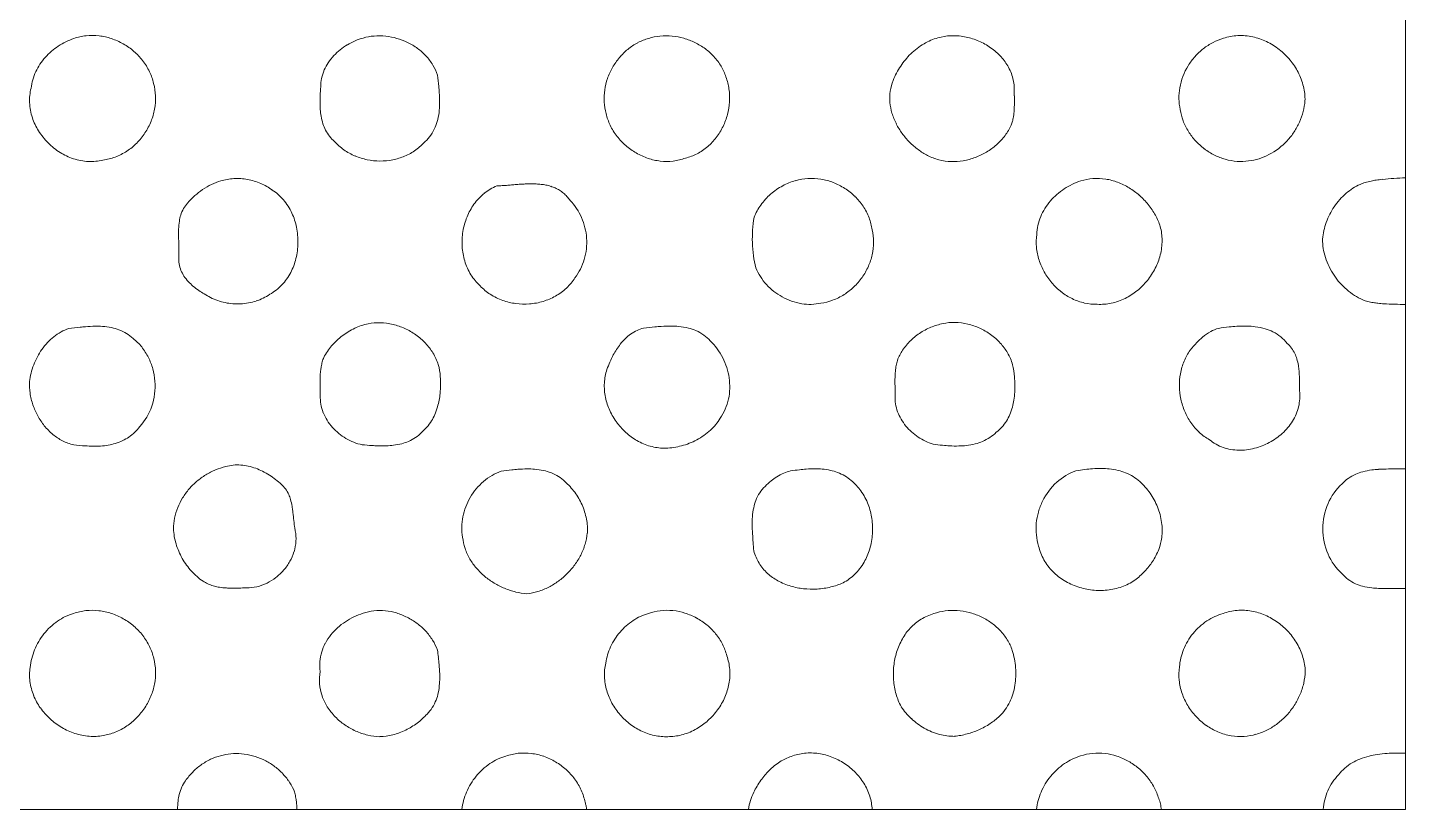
# Model space of a CAD drawing. Header units: millimetres. Extents: x 1200 to 1320, y 145 to 325.
# Drawn here: x 1260.1 to 1320, y 145 to 179 of the extents above; entities that cross this region are included whole.
import ezdxf

# ---------------------------------------------------------------- set-up
doc = ezdxf.new("R2010")
doc.units = ezdxf.units.MM
doc.layers.get('0').update_dxf_attribs({"lineweight": 0, "true_color": 0xffffff})

msp = doc.modelspace()

# ---------------------------------------------------------------- linework, layer by layer
for p, q in [((1320, 145.006), (1320, 325.006)), ((1200, 145.006), (1320, 145.006))]:
    msp.add_line(p, q)
for centre, radius, start, end in [((1262.871, 176.309), 2.341, 95.98742, 109.36505), ((1262.891, 176.112), 2.539, 83.14206, 95.98742), ((1262.873, 175.956), 2.696, 71.50605, 83.14206), ((1275.341, 176.259), 2.372, 94.65791, 106.21561), ((1275.368, 175.923), 2.709, 83.84578, 94.65791), ((1275.353, 175.783), 2.85, 73.96331, 83.84578), ((1287.816, 176.172), 2.459, 95.42499, 107.12264), ((1287.845, 175.873), 2.759, 84.38338, 95.42499), ((1287.832, 175.743), 2.89, 74.19605, 84.38338), ((1300.315, 176.4), 2.239, 92.45167, 106.71029), ((1300.334, 175.956), 2.683, 79.43216, 92.45167), ((1300.297, 175.758), 2.885, 67.91202, 79.43216), ((1312.824, 176.34), 2.304, 92.88048, 108.64363), ((1312.833, 176.169), 2.475, 77.67509, 92.88048), ((1312.786, 175.956), 2.693, 64.36027, 77.67509), ((1263.019, 175.767), 2.899, 123.50178, 138.24027), ((1263.061, 175.704), 2.974, 108.95307, 123.50178), ((1262.807, 175.76), 2.903, 60.29439, 71.50605), ((1262.796, 175.74), 2.926, 49.23353, 60.29439), ((1275.287, 176.007), 2.582, 128.70944, 136.89555), ((1275.429, 175.83), 2.81, 120.86207, 128.70944), ((1275.442, 175.809), 2.834, 113.11708, 120.86207), ((1275.37, 175.977), 2.652, 105.10952, 113.11708), ((1275.333, 175.713), 2.923, 64.2039, 73.96331), ((1275.367, 175.782), 2.846, 53.98265, 64.2039), ((1275.537, 176.017), 2.556, 43.19443, 53.98265), ((1287.931, 175.905), 2.762, 129.28713, 139.91428), ((1287.851, 176.003), 2.635, 117.78344, 129.28713), ((1287.75, 176.194), 2.42, 105.77603, 117.78344), ((1287.814, 175.678), 2.958, 64.12616, 74.19605), ((1287.844, 175.741), 2.887, 53.62372, 64.12616), ((1288.004, 175.957), 2.619, 42.59515, 53.62372), ((1300.571, 175.733), 2.968, 120.49956, 134.62142), ((1300.289, 176.212), 2.412, 104.82615, 120.49956), ((1300.273, 175.698), 2.949, 56.51883, 67.91202), ((1300.355, 175.822), 2.8, 44.07169, 56.51883), ((1312.926, 175.886), 2.778, 128.15407, 138.33313), ((1312.86, 175.97), 2.671, 117.26971, 128.15407), ((1312.761, 176.163), 2.454, 105.91282, 117.26971), ((1312.637, 175.645), 3.038, 51.82669, 64.36027), ((1312.593, 175.589), 3.11, 39.78028, 51.82669), ((1262.697, 176.011), 2.494, 146.30533, 154.7373), ((1262.89, 175.883), 2.726, 138.24027, 146.30533), ((1262.89, 175.85), 2.781, 37.88688, 49.23353), ((1263.007, 175.94), 2.633, 25.4754, 37.88688), ((1274.858, 176.329), 2.045, 146.25898, 156.402), ((1275.152, 176.133), 2.398, 136.89555, 146.25898), ((1275.673, 176.144), 2.37, 30.92427, 43.19443), ((1275.879, 176.268), 2.129, 17.97533, 30.92427), ((1288.029, 175.822), 2.89, 139.91428, 150.30294), ((1288.128, 176.072), 2.45, 30.25405, 42.59515), ((1300.826, 175.475), 3.331, 134.62142, 146.36548), ((1300.675, 176.132), 2.355, 30.49256, 44.07169), ((1312.985, 175.834), 2.856, 138.33313, 148.37145), ((1312.717, 175.693), 2.947, 27.40539, 39.78028), ((1262.599, 176.058), 2.385, 154.7373, 163.87404), ((1263.217, 176.04), 2.401, 12.4738, 25.4754), ((1274.599, 176.415), 1.77, 167.99704, 179.99589), ((1274.721, 176.389), 1.895, 156.402, 167.99704), ((1254.411, 173.88), 23.69, 6.1946, 7.38514), ((1287.857, 175.885), 2.707, 160.78571, 171.59098), ((1288.016, 175.829), 2.876, 150.30294, 160.78571), ((1288.303, 176.174), 2.247, 17.36507, 30.25405), ((1288.184, 175.972), 2.426, 8.35654, 21.08688), ((1301.046, 175.329), 3.595, 146.36548, 157.66804), ((1300.878, 176.252), 2.119, 14.45872, 30.49256), ((1301.017, 176.287), 1.976, 357.84911, 14.45872), ((1312.907, 175.882), 2.764, 148.37145, 169.77981), ((1312.899, 175.787), 2.742, 13.51131, 27.40539), ((1262.346, 175.826), 2.178, 165.87538, 182.56972), ((1262.479, 176.092), 2.261, 163.87404, 173.26003), ((1263.307, 175.92), 2.343, 2.39417, 15.82343), ((1285.031, 175.458), 12.239, 175.51179, 177.28753), ((1270.716, 175.65), 7.289, 4.04821, 6.1946), ((1272.044, 175.744), 5.958, 359.91796, 4.04821), ((1287.724, 175.904), 2.572, 171.59098, 183.36632), ((1287.916, 175.932), 2.697, 356.28386, 8.35654), ((1299.729, 175.925), 2.153, 171.91224, 185.09333), ((1299.628, 175.94), 2.052, 158.40815, 171.91224), ((1316.538, 176.23), 13.547, 180.07248, 180.8551), ((1312.51, 175.954), 2.361, 169.77981, 192.9657), ((1313.213, 175.862), 2.42, 358.71519, 13.51131), ((1262.588, 175.837), 2.421, 182.56972, 198.39875), ((1263.084, 175.911), 2.566, 349.56624, 2.39417), ((1278.501, 175.767), 5.702, 177.28753, 179.8892), ((1277.391, 175.769), 4.592, 179.8892, 184.29722), ((1274.359, 175.74), 3.643, 354.63527, 359.91796), ((1287.528, 175.893), 2.376, 183.36632, 195.61954), ((1287.781, 175.941), 2.833, 345.16371, 356.28386), ((1299.913, 175.942), 2.339, 185.09333, 196.5535), ((1298.43, 175.693), 4.565, 357.23634, 359.12859), ((1278.104, 175.657), 24.892, 0.42919, 0.8551), ((1293.334, 175.771), 9.662, 359.12859, 0.42919), ((1312.954, 176.015), 2.686, 345.45308, 355.5754), ((1262.818, 175.913), 2.663, 198.39875, 212.05622), ((1262.932, 175.939), 2.721, 337.91183, 349.56624), ((1275.792, 175.649), 2.988, 184.29722, 189.76226), ((1275.29, 175.563), 2.479, 189.76226, 197.70601), ((1275.912, 175.469), 2.063, 336.86511, 346.54486), ((1275.048, 175.676), 2.951, 346.54486, 354.63527), ((1287.581, 175.786), 2.401, 192.81954, 205.70162), ((1287.705, 175.961), 2.911, 334.19469, 345.16371), ((1300.353, 176.072), 2.797, 196.5535, 207.03043), ((1300.743, 175.48), 2.241, 345.39148, 350.37406), ((1300.418, 175.535), 2.57, 350.37406, 354.12074), ((1299.278, 175.652), 3.716, 354.12074, 357.23634), ((1312.483, 175.746), 2.297, 188.04757, 200.4547), ((1312.75, 176.068), 2.897, 335.70691, 345.45308), ((1263.072, 176.072), 2.962, 212.05622, 225.00205), ((1262.788, 175.994), 2.874, 315.20146, 326.59846), ((1262.778, 176.001), 2.887, 326.59846, 337.91183), ((1274.665, 175.363), 1.823, 197.70601, 206.97133), ((1274.513, 175.286), 1.653, 206.97133, 218.13608), ((1276.127, 175.377), 1.829, 324.72905, 336.86511), ((1287.827, 175.905), 2.675, 205.70162, 217.90379), ((1287.768, 175.931), 2.841, 322.75699, 334.19469), ((1300.567, 176.182), 3.038, 207.03043, 216.07755), ((1300.78, 176.337), 3.302, 216.07755, 224.75446), ((1300.599, 175.801), 2.493, 322.98629, 335.00381), ((1301.158, 175.372), 1.811, 339.84956, 345.39148), ((1312.75, 175.845), 2.581, 200.4547, 212.15527), ((1312.886, 175.931), 2.742, 212.15527, 222.70619), ((1312.637, 176.127), 3.025, 317.25649, 326.44983), ((1312.671, 176.104), 2.983, 326.44983, 335.70691), ((1263.072, 176.073), 2.963, 225.00205, 237.94027), ((1262.929, 175.854), 2.676, 303.38745, 315.20146), ((1274.469, 175.252), 1.597, 218.13608, 229.49352), ((1275.246, 175.687), 2.452, 222.26927, 234.93588), ((1275.586, 175.606), 2.375, 305.57593, 318.70697), ((1276.201, 175.324), 1.738, 312.276, 324.72905), ((1287.942, 175.994), 2.82, 217.90379, 229.07734), ((1288.008, 176.071), 2.921, 229.07734, 240.0546), ((1288.091, 175.642), 2.405, 297.32997, 310.7314), ((1287.983, 175.767), 2.571, 310.7314, 322.75699), ((1300.778, 176.335), 3.298, 224.75446, 233.47651), ((1300.295, 176.062), 2.895, 301.01752, 311.58335), ((1300.379, 175.967), 2.768, 311.58335, 322.98629), ((1313.005, 176.041), 2.905, 222.70619, 232.95607), ((1312.711, 176.058), 2.923, 297.61988, 317.25649), ((1262.915, 175.821), 2.666, 237.94027, 251.58291), ((1262.839, 175.592), 2.425, 251.58291, 267.39565), ((1262.827, 175.349), 2.181, 267.39565, 284.07328), ((1263.086, 175.534), 2.316, 276.73754, 290.34055), ((1263.016, 175.722), 2.517, 290.34055, 303.38745), ((1275.35, 175.833), 2.632, 234.93588, 247.1612), ((1275.395, 175.942), 2.749, 247.1612, 258.55239), ((1275.417, 176.048), 2.858, 258.55239, 269.72428), ((1275.417, 176.022), 2.832, 269.72428, 281.08205), ((1275.452, 175.843), 2.649, 281.08205, 292.82553), ((1275.503, 175.722), 2.518, 292.82553, 305.57593), ((1287.979, 176.019), 2.862, 240.0546, 251.42654), ((1287.896, 175.771), 2.601, 251.42654, 263.35922), ((1287.876, 175.603), 2.431, 263.35922, 276.68376), ((1287.896, 175.428), 2.255, 276.68376, 290.52058), ((1288.164, 175.502), 2.248, 283.46575, 297.32997), ((1300.591, 176.082), 2.984, 233.47651, 242.64691), ((1300.281, 175.461), 2.289, 242.38844, 255.5661), ((1300.325, 175.631), 2.466, 255.5661, 268.26242), ((1300.33, 175.794), 2.628, 268.26242, 279.68234), ((1300.286, 176.052), 2.891, 279.68234, 290.57011), ((1300.261, 176.118), 2.961, 290.57011, 301.01752), ((1312.996, 176.028), 2.889, 232.95607, 243.3106), ((1312.901, 175.84), 2.678, 243.3106, 254.06588), ((1312.854, 175.675), 2.506, 254.06588, 266.10896), ((1312.836, 175.408), 2.239, 266.10896, 278.85433), ((1312.895, 175.706), 2.526, 276.48064, 297.61988), ((1269.345, 169.522), 2.937, 115.35635, 124.24898), ((1269.179, 169.873), 2.548, 105.80845, 115.35635), ((1269.182, 170.06), 2.369, 93.15926, 107.11272), ((1269.194, 169.842), 2.588, 79.81144, 93.15926), ((1269.186, 169.8), 2.631, 66.80995, 79.81144), ((1269.236, 169.915), 2.505, 53.48525, 66.80995), ((1281.335, 170.067), 2.213, 112.62528, 128.91986), ((1280.382, 177.257), 5.148, 271.13312, 273.06181), ((1280.063, 183.221), 11.121, 273.06181, 274.37403), ((1279.129, 195.429), 23.365, 274.37403, 274.89908), ((1284.218, 136.055), 36.227, 94.56045, 94.89908), ((1282.56, 156.851), 15.366, 93.6191, 94.56045), ((1282.06, 164.758), 7.443, 92.26651, 93.6191), ((1282.003, 166.183), 6.017, 90.0244, 92.26651), ((1282.002, 168.17), 4.029, 87.28454, 90.0244), ((1282.032, 168.798), 3.4, 83.39585, 87.28454), ((1282.137, 169.707), 2.486, 78.84763, 83.39585), ((1282.199, 170.022), 2.164, 72.85775, 78.84763), ((1282.33, 170.447), 1.72, 66.13744, 72.85775), ((1282.385, 170.57), 1.585, 58.25589, 66.13744), ((1294.262, 169.632), 2.822, 118.40524, 131.38686), ((1294.122, 169.891), 2.528, 104.68553, 118.40524), ((1294.147, 170.139), 2.296, 93.30789, 106.86803), ((1294.162, 169.888), 2.547, 80.43762, 93.30789), ((1294.135, 169.729), 2.709, 68.80992, 80.43762), ((1294.078, 169.581), 2.867, 57.50829, 68.80992), ((1294.092, 169.604), 2.84, 46.02039, 57.50829), ((1306.832, 169.462), 3.019, 123.52251, 131.22791), ((1306.84, 169.45), 3.033, 115.87615, 123.52251), ((1306.778, 169.577), 2.892, 108.04535, 115.87615), ((1306.574, 170.133), 2.301, 94.03924, 107.49906), ((1306.585, 169.979), 2.455, 81.01011, 94.03924), ((1306.556, 169.794), 2.643, 69.49083, 81.01011), ((1306.425, 169.445), 3.015, 58.70897, 69.49083), ((1306.348, 169.317), 3.164, 48.80726, 58.70897), ((1319.065, 169.886), 2.514, 114.33563, 130.88403), ((1318.97, 169.859), 2.501, 106.71363, 112.10986), ((1319.16, 169.227), 3.162, 101.91606, 106.71454), ((1319.267, 168.721), 3.679, 98.44237, 101.91606), ((1319.562, 166.735), 5.687, 95.64852, 98.44237), ((1319.962, 162.69), 9.751, 92.70814, 95.64852), ((1318.899, 185.173), 12.756, 272.70822, 274.95556), ((1269.714, 169.066), 3.524, 132.00153, 139.35008), ((1269.475, 169.331), 3.167, 124.24898, 132.00153), ((1269.533, 170.088), 2.193, 40.26881, 57.04324), ((1269.268, 169.864), 2.54, 24.69001, 40.26881), ((1281.472, 169.898), 2.43, 128.91986, 144.46573), ((1282.446, 170.668), 1.47, 50.07149, 58.25589), ((1282.435, 170.655), 1.487, 42.052, 50.07149), ((1282.306, 170.539), 1.66, 34.46279, 42.052), ((1281.846, 169.716), 2.54, 23.57047, 43.93908), ((1294.273, 169.62), 2.839, 131.38686, 144.25568), ((1294.252, 169.77), 2.609, 34.03332, 46.02039), ((1306.607, 169.688), 2.699, 139.16464, 147.90849), ((1306.718, 169.593), 2.846, 131.22791, 139.16464), ((1306.311, 169.276), 3.22, 38.99141, 48.80726), ((1319.34, 169.568), 2.935, 130.88403, 146.19337), ((1268.406, 170.318), 1.743, 162.75489, 171.39243), ((1268.141, 170.4), 1.465, 150.48315, 162.75489), ((1268.005, 170.477), 1.31, 137.49944, 150.48315), ((1269.015, 169.747), 2.82, 11.49236, 24.69001), ((1281.657, 169.766), 2.658, 144.46573, 157.99058), ((1294.06, 169.773), 2.576, 144.25568, 157.76682), ((1294.395, 169.866), 2.437, 20.63793, 34.03332), ((1306.228, 169.9), 2.264, 157.18209, 167.47214), ((1306.354, 169.847), 2.4, 147.90849, 157.18209), ((1306.389, 169.338), 3.12, 28.61516, 38.99141), ((1306.689, 169.502), 2.778, 17.61643, 28.61516), ((1319.495, 169.464), 3.122, 146.19337, 160.13613), ((1270.821, 170.08), 4.173, 177.90885, 179.72982), ((1269.708, 170.121), 3.06, 171.39243, 177.90885), ((1268.719, 169.687), 3.121, 358.95126, 11.49236), ((1281.937, 169.652), 2.961, 157.99058, 170.80287), ((1281.712, 169.658), 2.686, 3.76764, 23.57047), ((1297.236, 169.813), 5.637, 176.20755, 181.73432), ((1297.691, 169.783), 6.092, 170.89166, 176.20755), ((1294.588, 169.939), 2.231, 6.63414, 20.63793), ((1294.576, 169.653), 2.294, 0.38157, 13.70766), ((1306.092, 169.93), 2.125, 167.47214, 178.09545), ((1307.112, 169.737), 2.306, 0.10671, 15.24351), ((1319.424, 169.49), 3.046, 160.13613, 174.25232), ((1273.734, 170.066), 7.087, 179.72982, 181.12722), ((1274.192, 170.075), 7.545, 181.12722, 181.72291), ((1329.831, 171.749), 63.209, 181.72291, 181.92871), ((1247.975, 168.992), 18.694, 1.33753, 1.92871), ((1268.751, 169.687), 3.089, 346.18757, 358.95126), ((1281.958, 169.649), 2.982, 170.80287, 183.45787), ((1281.75, 169.66), 2.648, 343.6114, 3.76764), ((1296.919, 169.804), 5.32, 181.73432, 187.90082), ((1294.393, 169.652), 2.476, 347.55771, 0.38157), ((1306.342, 169.665), 2.397, 171.94064, 185.15187), ((1306.855, 169.736), 2.563, 345.75294, 0.10671), ((1319.012, 169.798), 2.618, 180.06345, 197.69819), ((1267.942, 168.928), 1.288, 176.32186, 202.66016), ((1263.552, 169.233), 3.113, 355.90319, 358.37845), ((1261.632, 169.288), 5.033, 358.37845, 0.325), ((1260.293, 169.28), 6.373, 0.325, 1.33753), ((1281.712, 169.634), 2.735, 183.45787, 196.674), ((1296.279, 169.715), 4.673, 187.90082, 194.48075), ((1294.245, 169.685), 2.628, 335.92848, 347.55771), ((1306.585, 169.687), 2.641, 185.15187, 197.73614), ((1306.65, 169.788), 2.774, 333.11069, 345.75294), ((1319.402, 169.922), 3.027, 197.69819, 214.09061), ((1268.066, 168.98), 1.422, 202.65875, 213.67241), ((1269.12, 169.596), 2.71, 332.55571, 346.18757), ((1281.5, 169.57), 2.514, 196.674, 211.76066), ((1281.929, 169.607), 2.461, 322.69604, 343.6114), ((1293.949, 169.447), 2.373, 202.30992, 212.57738), ((1294.055, 169.77), 2.837, 324.73595, 335.92848), ((1306.726, 169.732), 2.789, 197.73614, 209.24133), ((1306.426, 169.902), 3.025, 321.00585, 333.11069), ((1268.493, 169.264), 1.935, 213.67291, 223.11107), ((1268.776, 169.529), 2.323, 223.11107, 229.77565), ((1269.53, 169.326), 2.216, 307.98711, 316.64822), ((1269.473, 169.38), 2.294, 316.64822, 324.78031), ((1269.297, 169.504), 2.509, 324.78031, 332.55571), ((1281.284, 169.437), 2.26, 211.76066, 227.6764), ((1281.94, 169.349), 2.304, 313.20117, 327.66072), ((1294.123, 169.558), 2.579, 212.57738, 222.4244), ((1294.185, 169.615), 2.663, 222.4244, 231.73569), ((1294.031, 169.787), 2.866, 313.73971, 324.73595), ((1306.839, 169.795), 2.918, 209.24133, 220.4879), ((1306.809, 169.77), 2.879, 220.4879, 231.99928), ((1306.427, 169.901), 3.025, 308.90093, 321.00585), ((1319.496, 169.986), 3.142, 214.09061, 221.70245), ((1319.507, 169.996), 3.156, 221.70245, 229.29687), ((1269.408, 170.277), 3.303, 229.77565, 235.364), ((1269.755, 170.778), 3.912, 235.364, 239.34862), ((1270.526, 172.08), 5.424, 239.34862, 242.73214), ((1269.206, 169.557), 2.578, 243.11418, 258.06235), ((1269.266, 169.419), 2.433, 288.07745, 303.7652), ((1269.561, 169.286), 2.165, 299.22449, 307.98711), ((1281.494, 169.387), 2.372, 223.10794, 237.07321), ((1281.611, 169.567), 2.587, 237.07321, 250.44413), ((1281.75, 169.609), 2.628, 286.60121, 299.21891), ((1281.831, 169.465), 2.464, 299.21891, 313.20117), ((1294.209, 169.646), 2.702, 231.73569, 240.97841), ((1294.161, 169.559), 2.603, 240.97841, 260.84736), ((1294.195, 169.576), 2.597, 290.21508, 302.4873), ((1294.119, 169.694), 2.737, 302.4873, 313.73971), ((1306.664, 169.584), 2.643, 231.99928, 244.01526), ((1306.592, 169.436), 2.478, 244.01526, 257.35977), ((1306.675, 169.521), 2.568, 281.95386, 296.26249), ((1306.583, 169.708), 2.776, 296.26249, 308.90093), ((1319.475, 169.958), 3.106, 229.29687, 237.11729), ((1319.378, 169.808), 2.928, 237.11729, 245.17267), ((1269.217, 169.61), 2.632, 258.06235, 272.85545), ((1269.22, 169.561), 2.583, 272.85545, 288.07745), ((1281.663, 169.713), 2.741, 250.44413, 262.63574), ((1281.682, 169.861), 2.891, 262.63574, 274.5067), ((1281.684, 169.83), 2.86, 274.5067, 286.60121), ((1294.101, 169.186), 2.226, 260.84736, 282.35424), ((1294.275, 169.358), 2.366, 277.35308, 290.21508), ((1306.552, 169.259), 2.298, 257.35977, 271.2218), ((1306.727, 169.278), 2.319, 266.89339, 281.95386), ((1318.951, 169.411), 2.398, 250.45444, 255.7019), ((1319.114, 170.052), 3.06, 255.70281, 260.3493), ((1319.201, 170.561), 3.576, 260.3493, 263.67387), ((1319.427, 172.6), 5.627, 263.67387, 266.32388), ((1319.709, 176.989), 10.025, 266.32388, 268.99697), ((1319.344, 156.178), 10.789, 86.51293, 88.99709), ((1263.208, 158.528), 7.485, 94.62645, 96.43885), ((1263.116, 159.672), 6.338, 90.89923, 94.62645), ((1263.076, 162.196), 3.813, 86.09357, 90.89923), ((1263.125, 162.908), 3.099, 78.72633, 86.09357), ((1275.537, 163.288), 2.903, 102.82511, 115.0428), ((1275.343, 163.852), 2.311, 88.24395, 101.23319), ((1275.33, 163.441), 2.723, 76.28143, 88.24395), ((1275.289, 163.27), 2.898, 65.54421, 76.28143), ((1289.834, 142.545), 23.566, 96.01729, 97.21888), ((1288.126, 158.748), 7.273, 93.85434, 96.01729), ((1288.037, 160.074), 5.944, 89.69477, 93.85434), ((1288.049, 162.388), 3.63, 84.37156, 89.69477), ((1288.117, 163.078), 2.937, 76.19928, 84.37156), ((1300.431, 163.38), 2.795, 101.12638, 112.5065), ((1300.373, 163.932), 2.244, 88.9451, 102.39457), ((1300.367, 163.577), 2.599, 76.4522, 88.9451), ((1300.326, 163.408), 2.772, 65.25404, 76.4522), ((1313.748, 153.394), 12.663, 96.42236, 98.5409), ((1313.065, 159.461), 6.558, 93.47833, 96.42236), ((1312.989, 160.711), 5.305, 88.66713, 93.47833), ((1313.032, 162.558), 3.458, 82.70701, 88.66713), ((1313.112, 163.179), 2.832, 73.88615, 82.70701), ((1262.737, 163.627), 2.448, 128.36794, 136.91414), ((1262.634, 163.757), 2.282, 118.65883, 128.36794), ((1262.534, 163.94), 2.074, 108.4735, 118.65883), ((1266.042, 133.416), 32.757, 96.43885, 97.30521), ((1263.306, 163.819), 2.171, 69.92124, 78.72633), ((1263.393, 164.058), 1.916, 58.74877, 69.92124), ((1263.474, 164.19), 1.761, 47.09311, 58.74877), ((1263.158, 163.597), 2.417, 38.69895, 51.1945), ((1275.541, 163.245), 2.942, 127.03469, 139.4996), ((1275.584, 163.189), 3.013, 115.0428, 127.03469), ((1275.262, 163.212), 2.962, 54.92452, 65.54421), ((1275.33, 163.309), 2.844, 43.52892, 54.92452), ((1287.803, 163.686), 2.483, 133.86654, 141.53024), ((1287.426, 164.079), 1.939, 125.19255, 133.86654), ((1287.319, 164.23), 1.754, 114.74273, 125.19255), ((1287.255, 164.368), 1.602, 103.80578, 114.74273), ((1288.329, 163.942), 2.047, 66.40759, 76.19928), ((1288.423, 164.156), 1.814, 54.12009, 66.40759), ((1288.474, 164.226), 1.727, 41.52729, 54.12009), ((1300.401, 163.419), 2.747, 123.85146, 135.65598), ((1300.438, 163.364), 2.813, 112.5065, 123.85146), ((1300.285, 163.319), 2.87, 54.24956, 65.25404), ((1300.337, 163.392), 2.781, 42.62836, 54.24956), ((1312.957, 163.384), 2.793, 129.50593, 136.68851), ((1312.623, 163.789), 2.268, 118.75332, 129.50593), ((1312.328, 164.328), 1.654, 106.15424, 118.75332), ((1313.335, 163.952), 2.027, 63.45499, 73.88615), ((1313.427, 164.137), 1.82, 50.73527, 63.45499), ((1313.446, 164.16), 1.79, 37.91011, 50.73527), ((1263.13, 163.291), 2.966, 144.90681, 152.08177), ((1262.993, 163.388), 2.798, 136.91414, 144.90681), ((1263.023, 163.489), 2.59, 26.62977, 38.69895), ((1275.333, 163.423), 2.669, 139.4996, 152.58976), ((1275.606, 163.571), 2.463, 31.28062, 43.52892), ((1275.792, 163.684), 2.246, 17.03049, 31.28062), ((1288.216, 163.358), 3.011, 141.53024, 152.15528), ((1287.995, 163.488), 2.585, 36.70527, 46.73354), ((1287.855, 163.384), 2.759, 26.99906, 36.70527), ((1299.273, 164.11), 1.422, 145.71469, 155.25241), ((1300.267, 163.55), 2.56, 135.65598, 147.88444), ((1300.584, 163.619), 2.446, 30.23299, 42.62836), ((1300.759, 163.721), 2.243, 15.96339, 30.23299), ((1312.645, 163.552), 2.454, 144.80883, 157.51183), ((1314.126, 162.283), 4.399, 136.68851, 142.4104), ((1313.981, 164.258), 1.332, 37.07102, 48.76978), ((1313.925, 164.216), 1.402, 25.66857, 37.07102), ((1313.765, 164.139), 1.58, 16.62438, 25.66857), ((1263.334, 163.186), 3.195, 159.01994, 165.88025), ((1263.312, 163.195), 3.172, 152.08177, 159.01994), ((1262.92, 163.437), 2.705, 15.3954, 26.62977), ((1275.411, 163.79), 2.601, 169.85374, 174.03753), ((1275.077, 163.85), 2.262, 164.26425, 169.85374), ((1274.665, 163.966), 1.834, 158.05702, 164.26425), ((1275.983, 163.742), 2.046, 2.09638, 17.03049), ((1289.664, 162.593), 4.648, 152.15528, 160.70219), ((1287.807, 163.36), 2.813, 17.61284, 26.99906), ((1287.83, 163.367), 2.789, 8.18639, 17.61284), ((1300.751, 163.768), 2.945, 170.58884, 175.88914), ((1299.753, 163.933), 1.934, 164.04668, 170.58884), ((1299.5, 164.005), 1.672, 155.25241, 164.04668), ((1300.944, 163.774), 2.051, 1.03763, 15.96339), ((1312.851, 163.467), 2.677, 157.51183, 169.67248), ((1313.062, 163.929), 2.313, 9.15251, 16.62438), ((1312.478, 163.835), 2.905, 4.57901, 9.15251), ((1262.691, 163.478), 2.527, 177.24198, 188.47889), ((1263.181, 163.225), 3.037, 165.88025, 172.91676), ((1262.865, 163.41), 2.764, 341.44537, 4.39844), ((1262.806, 163.406), 2.823, 4.39844, 15.3954), ((1277.492, 163.627), 4.689, 177.49959, 179.57653), ((1282.9, 163.587), 10.098, 179.57653, 180.99183), ((1276.601, 163.666), 3.798, 174.03753, 177.49959), ((1273.472, 163.497), 4.566, 354.90413, 4.01853), ((1287.367, 163.43), 2.204, 161.50603, 177.08939), ((1287.906, 163.378), 2.712, 358.27888, 8.18639), ((1306.59, 163.614), 8.788, 178.88859, 180.83801), ((1301.516, 163.713), 3.712, 175.88914, 178.88859), ((1298.36, 163.348), 4.657, 1.451, 5.70043), ((1312.984, 163.443), 2.812, 169.67248, 180.88527), ((1309.895, 163.628), 5.497, 1.25435, 4.57901), ((1305.687, 163.536), 9.705, 359.62841, 1.25435), ((1263.105, 163.54), 2.946, 188.47889, 198.88282), ((1299.834, 163.88), 27.034, 180.99183, 181.43629), ((1259.312, 162.864), 13.5, 0.54624, 1.43629), ((1274.553, 162.925), 1.743, 177.78499, 189.99289), ((1274.878, 163.372), 3.155, 343.93472, 354.90413), ((1287.616, 163.418), 2.454, 177.08939, 191.85438), ((1288.117, 163.372), 2.502, 347.96218, 358.27888), ((1318.54, 163.789), 20.739, 180.83801, 181.17877), ((1256.756, 162.518), 41.058, 1.00665, 1.17877), ((1299.499, 162.897), 1.692, 176.7771, 188.71706), ((1283.283, 162.984), 14.527, 0.42341, 1.00665), ((1291.328, 163.043), 6.482, 359.55026, 0.42341), ((1299.49, 163.345), 3.527, 351.13674, 356.82155), ((1299.093, 163.367), 3.924, 356.82155, 1.451), ((1313.107, 163.444), 2.935, 180.88527, 191.85947), ((1338.284, 163.325), 22.893, 179.62841, 180.3177), ((1313.432, 162.96), 1.975, 356.87322, 6.93132), ((1263.193, 163.57), 3.039, 198.88282, 208.71489), ((1263.198, 163.299), 2.414, 316.85635, 341.44537), ((1274.697, 162.951), 1.889, 189.99289, 201.7187), ((1275.321, 163.244), 2.694, 336.52581, 343.93472), ((1287.833, 163.463), 2.676, 191.85438, 204.71776), ((1288.337, 163.301), 2.269, 325.33083, 336.79043), ((1288.229, 163.348), 2.387, 336.79043, 347.96218), ((1299.626, 162.917), 1.821, 188.71706, 200.22462), ((1300.497, 163.153), 2.499, 336.80054, 344.76927), ((1300.196, 163.235), 2.812, 344.76927, 351.13674), ((1313.078, 163.438), 2.906, 191.85947, 203.03056), ((1313.396, 162.972), 2.012, 337.16106, 346.75404), ((1313.455, 162.958), 1.951, 346.75404, 356.87322), ((1263.07, 163.502), 2.899, 208.71489, 218.78163), ((1274.827, 163.003), 2.029, 201.7187, 212.07688), ((1275.064, 163.151), 2.309, 212.07688, 221.78614), ((1275.883, 162.976), 2.07, 319.03402, 328.3734), ((1275.75, 163.058), 2.226, 328.3734, 336.52581), ((1288.091, 163.582), 2.959, 204.71776, 216.94714), ((1288.103, 163.591), 2.975, 216.94714, 229.06593), ((1288.098, 163.314), 2.476, 312.59354, 328.23885), ((1299.757, 162.965), 1.96, 200.22462, 210.34403), ((1300.022, 163.12), 2.267, 210.34403, 219.751), ((1301.03, 162.901), 1.909, 317.97057, 327.99563), ((1300.912, 162.975), 2.048, 327.99563, 336.80054), ((1312.891, 163.359), 2.702, 203.03056, 214.61613), ((1312.77, 163.275), 2.555, 214.61613, 227.3199), ((1313.077, 163.131), 2.37, 319.91836, 328.04125), ((1313.199, 163.055), 2.226, 328.04125, 337.16106), ((1262.904, 163.369), 2.686, 218.78163, 230.2808), ((1262.614, 163.02), 2.232, 230.2808, 242.8986), ((1263.385, 162.822), 1.971, 295.00269, 304.1272), ((1263.451, 162.724), 1.853, 304.1272, 314.35203), ((1263.475, 162.7), 1.818, 314.35203, 324.67343), ((1275.152, 163.23), 2.427, 221.78614, 230.66939), ((1275.201, 163.289), 2.503, 230.66939, 239.4158), ((1276.015, 162.536), 1.657, 304.64494, 316.25213), ((1275.972, 162.899), 1.952, 309.41654, 319.03402), ((1287.944, 163.407), 2.732, 229.06593, 241.715), ((1287.817, 163.62), 2.892, 298.12199, 312.59354), ((1300.136, 163.216), 2.416, 219.751, 228.13841), ((1300.24, 163.331), 2.572, 228.13841, 236.26773), ((1300.236, 163.325), 2.564, 236.26773, 244.4616), ((1300.913, 162.71), 1.842, 303.55632, 314.65637), ((1301.08, 162.857), 1.842, 307.76424, 317.97057), ((1312.651, 163.146), 2.38, 227.3199, 240.48344), ((1312.786, 163.397), 2.765, 305.1573, 312.23051), ((1312.866, 163.309), 2.645, 312.23051, 319.91836), ((1262.525, 162.845), 2.036, 242.8986, 257.5749), ((1262.505, 162.754), 1.943, 257.5749, 272.59918), ((1263.018, 164.951), 4.16, 264.13664, 268.8296), ((1263.006, 164.394), 3.602, 268.8296, 273.87317), ((1263.029, 164.062), 3.269, 273.87317, 279.94141), ((1263.136, 163.451), 2.649, 279.94141, 286.68366), ((1263.216, 163.184), 2.371, 286.68366, 295.00269), ((1275.175, 163.246), 2.453, 239.4158, 248.498), ((1275.088, 163.024), 2.214, 248.498, 258.05872), ((1276.563, 182.323), 21.553, 264.85217, 266.01394), ((1275.541, 167.647), 6.841, 266.01394, 268.07615), ((1275.498, 166.385), 5.579, 268.07615, 272.00377), ((1275.573, 164.262), 3.454, 272.00377, 276.99604), ((1275.649, 163.637), 2.824, 276.99604, 284.52056), ((1275.855, 162.844), 2.005, 284.52056, 293.45291), ((1275.944, 162.639), 1.782, 293.45291, 304.64494), ((1287.84, 163.215), 2.513, 241.715, 256.18022), ((1287.773, 162.942), 2.232, 256.18022, 271.53528), ((1287.751, 163.709), 3, 271.5648, 284.91943), ((1287.733, 163.776), 3.069, 284.91943, 298.12199), ((1300.149, 163.142), 2.362, 244.4616, 253.00037), ((1301.078, 172.546), 11.774, 262.09483, 264.12695), ((1300.528, 167.208), 6.407, 264.12695, 266.88174), ((1300.465, 166.042), 5.24, 266.88174, 271.23691), ((1300.502, 164.344), 3.541, 271.23691, 276.53502), ((1300.567, 163.773), 2.967, 276.53502, 284.07102), ((1300.755, 163.024), 2.195, 284.07102, 292.83468), ((1300.841, 162.82), 1.974, 292.83468, 303.55632), ((1312.73, 162.605), 1.976, 230.6982, 240.69697), ((1312.735, 162.612), 1.985, 240.69697, 250.67345), ((1312.759, 162.682), 2.059, 250.67345, 260.03336), ((1312.798, 162.906), 2.286, 260.03336, 268.915), ((1312.801, 163.05), 2.43, 268.915, 276.84817), ((1312.77, 163.312), 2.694, 276.84817, 284.38202), ((1312.743, 163.417), 2.803, 284.38202, 291.37975), ((1312.705, 163.515), 2.907, 291.37975, 298.25003), ((1312.709, 163.507), 2.899, 298.25003, 305.1573), ((1269.452, 156.905), 3.101, 121.53426, 130.32788), ((1269.43, 156.942), 3.058, 112.52648, 121.53426), ((1269.369, 157.089), 2.898, 103.2735, 112.52648), ((1269.202, 158.157), 1.823, 95.68557, 105.88915), ((1269.22, 157.983), 1.998, 85.94072, 95.68557), ((1269.208, 157.813), 2.168, 77.56201, 85.94072), ((1269.114, 157.391), 2.6, 69.91195, 77.56201), ((1269.028, 157.154), 2.852, 63.48457, 69.91195), ((1268.828, 156.753), 3.3, 57.50982, 63.48457), ((1268.732, 156.603), 3.478, 52.08529, 57.50982), ((1281.577, 157.313), 2.564, 120.31217, 130.6101), ((1281.467, 157.501), 2.346, 109.54448, 120.31217), ((1283.566, 137.869), 22.033, 96.32251, 97.52122), ((1281.945, 152.502), 7.309, 94.24123, 96.32251), ((1281.846, 153.834), 5.974, 90.34764, 94.24123), ((1281.833, 156.085), 3.723, 85.41456, 90.34764), ((1281.887, 156.768), 3.038, 77.95801, 85.41456), ((1282.077, 157.656), 2.129, 69.04942, 77.95801), ((1282.17, 157.899), 1.87, 57.65492, 69.04942), ((1282.261, 158.044), 1.698, 45.6973, 57.65492), ((1293.991, 157.361), 2.486, 122.33011, 129.28531), ((1293.795, 157.671), 2.12, 112.90177, 122.33011), ((1293.615, 158.096), 1.659, 102.2382, 112.90177), ((1294.97, 148.909), 10.942, 96.91934, 98.97281), ((1294.403, 153.582), 6.234, 94.19875, 96.91934), ((1294.323, 154.673), 5.14, 90.00494, 94.19875), ((1294.323, 156.281), 3.532, 84.94505, 90.00494), ((1294.372, 156.837), 2.974, 77.82115, 84.94505), ((1294.535, 157.591), 2.203, 69.54108, 77.82115), ((1294.617, 157.812), 1.967, 59.27276, 69.54108), ((1294.711, 157.971), 1.782, 48.48427, 59.27276), ((1306.479, 157.424), 2.437, 109.35759, 132.26496), ((1307.029, 152.24), 7.606, 97.32994, 100.28723), ((1306.773, 154.231), 5.599, 93.88284, 97.32994), ((1306.721, 154.999), 4.829, 89.23335, 93.88284), ((1306.738, 156.245), 3.582, 83.83464, 89.23335), ((1306.791, 156.741), 3.084, 76.60404, 83.83464), ((1306.96, 157.449), 2.356, 68.32981, 76.60404), ((1307.048, 157.672), 2.116, 58.20548, 68.32981), ((1307.157, 157.847), 1.91, 47.54868, 58.20548), ((1318.501, 158.015), 1.695, 125.51933, 137.66558), ((1318.565, 157.925), 1.805, 113.75032, 125.51933), ((1318.669, 157.687), 2.065, 104.7168, 113.75032), ((1318.956, 156.597), 3.192, 97.45312, 104.7168), ((1319.073, 155.702), 4.094, 93.39311, 97.45312), ((1319.388, 150.38), 9.426, 90.71757, 93.39311), ((1319.616, 132.236), 27.571, 89.95876, 90.71757), ((1319.643, 169.967), 10.159, 269.95876, 272.01817), ((1269.368, 156.986), 2.984, 139.17539, 148.45288), ((1269.428, 156.934), 3.063, 130.32788, 139.17539), ((1268.662, 156.512), 3.593, 46.74836, 52.08529), ((1270.34, 158.238), 1.187, 36.07077, 48.68932), ((1270.217, 158.148), 1.339, 24.19604, 36.07077), ((1281.73, 157.162), 2.779, 140.17806, 149.56238), ((1281.649, 157.229), 2.674, 130.6101, 140.17806), ((1281.487, 157.033), 2.966, 36.35842, 48.61895), ((1281.511, 157.051), 2.936, 24.03411, 36.35842), ((1293.243, 157.896), 1.585, 133.47202, 146.51784), ((1294.606, 156.609), 3.458, 129.28531, 135.18169), ((1294.449, 157.518), 2.297, 35.44677, 51.06179), ((1294.163, 157.315), 2.648, 20.90898, 35.44677), ((1306.689, 157.193), 2.749, 132.26496, 153.81581), ((1306.571, 157.123), 2.84, 35.07761, 48.68579), ((1318.879, 157.335), 2.445, 131.85217, 156.72049), ((1269.19, 157.095), 2.775, 148.45288, 158.07504), ((1269.987, 158.045), 1.592, 15.8487, 24.19604), ((1268.833, 157.717), 2.791, 9.54778, 15.8487), ((1281.718, 157.169), 2.765, 149.56238, 159.03778), ((1281.647, 157.112), 2.787, 10.64213, 24.03411), ((1293.614, 157.722), 1.997, 159.03276, 168.45675), ((1293.357, 157.821), 1.722, 146.51784, 159.03276), ((1293.938, 157.229), 2.889, 8.2771, 20.90898), ((1306.739, 157.168), 2.806, 153.81581, 164.1489), ((1306.487, 157.064), 2.942, 21.70997, 35.07761), ((1319.184, 157.204), 2.777, 156.72049, 180.0319), ((1268.952, 157.165), 2.526, 168.43072, 179.05703), ((1269.083, 157.138), 2.66, 158.07504, 168.43072), ((1267.826, 157.548), 3.812, 7.79597, 9.54778), ((1265.11, 157.176), 6.553, 6.45983, 7.79597), ((1265.25, 157.192), 6.412, 5.9142, 6.45983), ((1197.4, 150.163), 74.626, 5.75426, 5.9142), ((1281.032, 158.591), 9.43, 185.75426, 187.88529), ((1281.462, 157.245), 2.498, 168.77747, 179.34562), ((1281.58, 157.222), 2.617, 159.03778, 168.77747), ((1281.95, 157.169), 2.479, 356.43736, 10.64213), ((1295.558, 157.443), 3.965, 176.02578, 180.41332), ((1294.688, 157.503), 3.093, 168.45675, 176.02578), ((1293.719, 157.197), 3.11, 356.10374, 8.2771), ((1306.661, 157.19), 2.725, 164.1489, 174.63525), ((1306.566, 157.096), 2.857, 7.72538, 21.70997), ((1269.237, 157.355), 2.815, 183.02935, 196.55747), ((1274.373, 157.669), 2.707, 187.88529, 191.86307), ((1269.989, 156.771), 1.767, 356.55203, 11.12261), ((1281.26, 157.247), 2.295, 179.34562, 190.37211), ((1281.735, 157.317), 2.706, 343.21356, 353.58884), ((1299.681, 157.472), 8.088, 180.41332, 183.48476), ((1306.573, 157.199), 2.636, 174.63525, 185.71576), ((1306.84, 157.133), 2.581, 353.00599, 7.72538), ((1319.186, 157.204), 2.779, 180.0319, 203.2998), ((1269.465, 157.423), 3.052, 196.55747, 209.547), ((1269.804, 156.782), 1.953, 342.69508, 356.55203), ((1281.285, 157.084), 2.297, 186.24039, 198.5159), ((1281.52, 157.382), 2.931, 333.24476, 343.21356), ((1307.946, 157.976), 16.368, 183.48476, 184.77492), ((1276.296, 155.332), 15.392, 3.40292, 4.77492), ((1293.778, 157.193), 3.051, 343.52861, 356.10374), ((1306.425, 157.184), 2.487, 185.71576, 197.12282), ((1306.262, 156.971), 2.274, 193.19503, 209.22284), ((1307.252, 157.091), 2.167, 338.76094, 352.79118), ((1269.486, 157.435), 3.076, 209.547, 222.37283), ((1269.449, 156.944), 2.345, 318.98497, 330.53303), ((1269.649, 156.831), 2.115, 330.53303, 342.69508), ((1281.459, 157.142), 2.48, 198.5159, 210.32701), ((1281.627, 157.24), 2.674, 210.32701, 220.68983), ((1281.407, 157.439), 3.057, 323.99218, 333.24476), ((1293.754, 156.834), 2.174, 195.71304, 203.47976), ((1293.639, 156.784), 2.049, 203.47976, 211.48182), ((1294.132, 157.089), 2.682, 330.11378, 343.52861), ((1306.351, 157.02), 2.376, 209.22284, 224.90177), ((1306.734, 157.292), 2.722, 326.24851, 338.76094), ((1318.885, 157.075), 2.451, 203.2998, 228.09568), ((1269.352, 157.313), 2.896, 222.37283, 235.59398), ((1269.421, 156.968), 2.382, 307.74505, 318.98497), ((1281.942, 157.511), 3.089, 220.68983, 230.32954), ((1281.268, 157.544), 3.232, 306.03584, 314.96848), ((1281.28, 157.531), 3.214, 314.96848, 323.99218), ((1293.635, 156.782), 2.044, 211.48182, 219.53297), ((1293.706, 156.841), 2.137, 219.53297, 227.40698), ((1293.806, 156.949), 2.284, 227.40698, 241.17531), ((1294.504, 156.805), 2.21, 298.06879, 314.47854), ((1294.348, 156.964), 2.433, 314.47854, 330.11378), ((1306.497, 157.166), 2.583, 224.90177, 238.69137), ((1305.825, 158.05), 3.911, 307.91617, 316.59481), ((1306.369, 157.536), 3.162, 316.59481, 326.24851), ((1318.477, 156.298), 1.615, 220.43878, 233.30646), ((1268.532, 156.141), 1.465, 236.1535, 245.28269), ((1268.637, 156.368), 1.715, 245.28269, 253.71882), ((1268.708, 156.611), 1.968, 253.71882, 260.11179), ((1268.867, 157.528), 2.899, 260.11179, 265.37851), ((1268.925, 158.239), 3.612, 265.37851, 268.54543), ((1269.022, 162.062), 7.436, 268.54543, 270.75254), ((1268.901, 171.296), 16.672, 270.75254, 271.58788), ((1269.715, 141.921), 12.714, 90.49253, 91.58788), ((1269.624, 156.488), 1.853, 269.43203, 283.23258), ((1269.567, 156.731), 2.103, 283.23258, 296.18216), ((1269.501, 156.865), 2.251, 296.18216, 307.74505), ((1282.064, 157.659), 3.282, 230.32954, 238.98075), ((1282.153, 157.806), 3.454, 238.98075, 247.41348), ((1282.139, 157.772), 3.416, 247.41348, 256.0341), ((1281.378, 157.362), 3.019, 287.28295, 296.95843), ((1281.328, 157.461), 3.13, 296.95843, 306.03584), ((1294.081, 157.449), 2.854, 241.17531, 253.48584), ((1294.172, 157.756), 3.175, 253.48584, 263.72261), ((1294.207, 158.079), 3.499, 263.72261, 273.47203), ((1294.21, 158.041), 3.461, 273.47203, 283.45075), ((1294.32, 157.579), 2.986, 283.45075, 294.19536), ((1306.694, 157.489), 2.961, 238.69137, 251.56707), ((1306.729, 157.596), 3.073, 251.56707, 263.65506), ((1306.738, 157.322), 2.798, 275.92793, 289.51906), ((1306.849, 157.01), 2.467, 289.51906, 303.99771), ((1318.515, 156.348), 1.677, 233.30646, 245.93265), ((1318.613, 156.569), 1.92, 245.93265, 255.64295), ((1318.883, 157.623), 3.008, 255.64295, 263.39692), ((1318.985, 158.499), 3.889, 263.39692, 267.65968), ((1319.198, 163.715), 9.11, 267.65968, 270.44461), ((1319.054, 182.214), 27.609, 270.44461, 271.20427), ((1319.829, 145.342), 9.27, 88.94168, 91.20427), ((1282.063, 157.467), 3.103, 256.0341, 265.08086), ((1281.447, 157.14), 2.786, 277.21112, 287.28295), ((1306.719, 157.505), 2.981, 263.65506, 275.92793), ((1262.795, 151.161), 2.471, 106.78609, 124.7065), ((1262.863, 151.317), 2.343, 96.07824, 109.48761), ((1262.885, 151.109), 2.553, 83.23333, 96.07824), ((1262.866, 150.948), 2.715, 71.62766, 83.23333), ((1262.8, 150.75), 2.924, 60.44574, 71.62766), ((1275.571, 150.675), 2.998, 107.49359, 115.6012), ((1275.372, 151.497), 2.154, 96.16993, 108.99885), ((1275.399, 151.248), 2.405, 84.03116, 96.16993), ((1275.38, 151.068), 2.586, 73.30979, 84.03116), ((1275.304, 150.815), 2.85, 63.09806, 73.30979), ((1287.786, 151.144), 2.485, 106.4812, 123.37984), ((1287.86, 151.318), 2.342, 96.45211, 109.41323), ((1287.883, 151.115), 2.546, 84.02342, 96.45211), ((1287.868, 150.974), 2.689, 72.66469, 84.02342), ((1287.819, 150.817), 2.852, 61.63753, 72.66469), ((1300.111, 151.367), 2.238, 106.14789, 121.64727), ((1300.299, 151.23), 2.426, 97.53001, 109.52829), ((1300.332, 150.985), 2.673, 86.10134, 97.53001), ((1300.323, 150.854), 2.805, 75.57211, 86.10134), ((1300.295, 150.745), 2.917, 65.24823, 75.57211), ((1300.309, 150.775), 2.884, 54.72104, 65.24823), ((1312.764, 151.105), 2.517, 106.01683, 123.73827), ((1312.873, 151.325), 2.341, 94.82024, 110.06262), ((1312.882, 151.224), 2.443, 79.89962, 94.82024), ((1312.85, 151.044), 2.625, 66.55591, 79.89962), ((1312.722, 150.751), 2.945, 53.96119, 66.55591), ((1262.964, 150.916), 2.769, 124.7065, 141.62964), ((1262.791, 150.733), 2.944, 49.39392, 60.44574), ((1262.892, 150.85), 2.789, 38.03852, 49.39392), ((1275.316, 150.956), 2.619, 132.14519, 141.18593), ((1275.542, 150.706), 2.956, 123.63598, 132.14519), ((1275.595, 150.626), 3.052, 115.6012, 123.63598), ((1275.279, 150.765), 2.906, 53.23724, 63.09806), ((1275.34, 150.847), 2.804, 43.19773, 53.23724), ((1287.916, 150.947), 2.721, 123.37984, 139.52578), ((1287.819, 150.818), 2.852, 50.61054, 61.63753), ((1287.923, 150.945), 2.688, 39.2506, 50.61054), ((1300.273, 151.204), 2.469, 137.03352, 150.52146), ((1300.128, 151.339), 2.271, 121.64727, 137.03352), ((1300.428, 150.943), 2.678, 43.7945, 54.72104), ((1300.536, 151.048), 2.527, 31.75391, 43.7945), ((1312.89, 150.917), 2.742, 123.73827, 140.71085), ((1312.67, 150.679), 3.034, 41.98356, 53.96119), ((1263.048, 150.85), 2.875, 141.62964, 157.66512), ((1263.012, 150.944), 2.636, 25.57544, 38.03852), ((1274.845, 151.254), 2.06, 151.73656, 163.1347), ((1275.148, 151.091), 2.403, 141.18593, 151.73656), ((1275.448, 150.948), 2.656, 32.15991, 43.19773), ((1275.721, 151.12), 2.334, 20.38208, 32.15991), ((1287.961, 150.909), 2.78, 139.52578, 155.17044), ((1288.033, 151.034), 2.546, 26.83268, 39.2506), ((1300.687, 150.97), 2.944, 150.52146, 162.86784), ((1300.711, 151.155), 2.323, 19.19155, 31.75391), ((1312.888, 150.918), 2.741, 140.71085, 157.69915), ((1312.738, 150.74), 2.942, 29.82065, 41.98356), ((1312.878, 150.82), 2.782, 16.51754, 29.82065), ((1262.932, 150.898), 2.75, 157.66512, 174.06288), ((1263.228, 151.048), 2.397, 12.50295, 25.57544), ((1274.742, 151.285), 1.952, 163.1347, 175.61109), ((955.199, 113.642), 324.973, 6.71152, 6.76675), ((1268.998, 150.569), 9.008, 6.37981, 6.71152), ((1287.842, 150.964), 2.649, 155.17044, 171.19983), ((1288.212, 151.125), 2.345, 13.89202, 26.83268), ((1288.348, 150.922), 2.274, 4.34043, 19.69486), ((1300.9, 150.905), 3.167, 162.86784, 173.76333), ((1299.529, 150.893), 3.528, 10.69416, 16.90718), ((1312.681, 151.004), 2.516, 157.69915, 175.43551), ((1313.146, 150.9), 2.501, 2.48577, 16.51754), ((1262.387, 150.84), 2.217, 171.12016, 186.94896), ((1263.287, 150.947), 2.363, 1.90541, 15.20925), ((1263.087, 150.94), 2.564, 349.13541, 1.90541), ((1274.841, 150.623), 2.068, 169.2737, 184.25216), ((1274.763, 151.283), 1.973, 175.61109, 188.02037), ((1263.954, 150.005), 14.084, 5.54239, 6.37981), ((1269.542, 150.547), 8.47, 4.46252, 5.54239), ((1271.577, 150.706), 6.429, 0.76994, 4.46252), ((1287.407, 150.862), 2.241, 166.92825, 182.06439), ((1288.182, 150.909), 2.441, 349.52364, 4.34043), ((1301.024, 150.891), 3.292, 173.76333, 184.44929), ((1299.525, 150.892), 3.532, 4.48512, 10.69416), ((1299.644, 150.901), 3.413, 357.88062, 4.48512), ((1312.494, 150.867), 2.346, 171.7421, 185.75148), ((1312.89, 151.111), 2.757, 347.09208, 357.85932), ((1262.581, 150.864), 2.411, 186.94896, 202.12077), ((1262.929, 150.97), 2.724, 337.57822, 349.13541), ((1274.867, 150.625), 2.094, 184.25216, 199.13628), ((1274.988, 150.689), 3.016, 348.33884, 355.93625), ((1274.253, 150.742), 3.753, 355.93625, 0.76994), ((1287.634, 150.87), 2.468, 182.06439, 196.48467), ((1287.985, 150.946), 2.641, 336.4382, 349.52364), ((1300.911, 150.882), 3.179, 184.44929, 195.80423), ((1300.233, 150.852), 2.82, 342.8186, 350.89061), ((1300.009, 150.888), 3.047, 350.89061, 357.88062), ((1312.716, 150.889), 2.569, 185.75148, 199.13679), ((1312.67, 151.161), 2.983, 336.74066, 347.09208), ((1262.789, 150.948), 2.637, 202.12077, 215.29639), ((1262.732, 151.052), 2.938, 326.45068, 337.57822), ((1275.024, 150.68), 2.26, 199.13628, 212.32459), ((1275.92, 150.497), 2.064, 339.15265, 348.33884), ((1287.832, 150.929), 2.675, 196.48467, 209.16355), ((1287.703, 151.069), 2.949, 324.05814, 336.4382), ((1300.502, 150.766), 2.753, 195.80423, 208.00869), ((1300.62, 150.732), 2.415, 334.09531, 342.8186), ((1312.875, 150.945), 2.737, 199.13679, 211.21876), ((1312.579, 151.201), 3.082, 326.96035, 336.74066), ((1263.075, 151.15), 2.986, 215.29639, 227.67399), ((1262.71, 151.066), 2.964, 315.49238, 326.45068), ((1275.365, 150.896), 2.664, 212.32459, 224.46917), ((1276.284, 150.327), 1.66, 314.97779, 327.32071), ((1276.161, 150.405), 1.806, 327.32071, 339.15265), ((1288.074, 151.064), 2.952, 209.16355, 221.22919), ((1287.654, 151.104), 3.009, 312.0977, 324.05814), ((1300.518, 151.108), 2.943, 213.75522, 227.14373), ((1300.898, 150.567), 2.09, 313.89085, 324.18063), ((1300.768, 150.661), 2.251, 324.18063, 334.09531), ((1313.038, 151.043), 2.928, 211.21876, 222.90045), ((1312.533, 151.231), 3.137, 317.26549, 326.96035), ((1263.122, 151.203), 3.057, 227.67399, 239.5663), ((1262.896, 150.843), 2.672, 291.96937, 304.25997), ((1262.812, 150.966), 2.821, 304.25997, 315.49238), ((1275.502, 151.03), 2.856, 224.46917, 235.23589), ((1275.573, 151.132), 2.98, 235.23589, 245.77649), ((1275.169, 151.24), 3.097, 295.97356, 306.7498), ((1275.135, 151.285), 3.153, 306.7498, 317.42852), ((1288.096, 151.083), 2.981, 221.22919, 233.09703), ((1287.974, 150.921), 2.778, 233.09703, 245.39158), ((1287.756, 150.991), 2.857, 299.82129, 312.0977), ((1300.564, 151.158), 3.01, 227.14373, 240.38034), ((1300.102, 151.527), 3.342, 293.64828, 303.33447), ((1300.365, 151.127), 2.863, 303.33447, 313.80215), ((1313.032, 151.038), 2.92, 222.90045, 234.63522), ((1312.91, 150.866), 2.709, 234.63522, 246.82032), ((1312.697, 151.029), 2.876, 296.93962, 307.28082), ((1312.571, 151.195), 3.085, 307.28082, 317.26549), ((1263.037, 151.058), 2.889, 239.5663, 251.80026), ((1262.972, 150.859), 2.68, 251.80026, 265.62476), ((1262.946, 150.524), 2.344, 265.62476, 280.41162), ((1262.987, 150.616), 2.428, 279.07207, 291.96937), ((1275.538, 151.056), 2.896, 245.77649, 256.84685), ((1275.46, 150.72), 2.552, 256.84685, 268.64397), ((1275.311, 150.801), 2.633, 271.92637, 284.29419), ((1275.233, 151.109), 2.951, 284.29419, 295.97356), ((1287.892, 150.741), 2.58, 245.39158, 259.24838), ((1287.84, 150.469), 2.303, 259.24838, 273.92018), ((1287.928, 150.554), 2.384, 271.66883, 286.14789), ((1287.848, 150.83), 2.671, 286.14789, 299.82129), ((1300.481, 151.013), 2.844, 240.38034, 254.8364), ((1300.378, 150.63), 2.447, 254.8364, 270.42838), ((1299.946, 151.967), 3.81, 276.77813, 285.08388), ((1300.005, 151.748), 3.584, 285.08388, 293.64828), ((1312.842, 150.708), 2.537, 246.82032, 260.36557), ((1312.807, 150.501), 2.327, 260.36557, 274.51206), ((1312.808, 150.736), 2.561, 274.0863, 285.70615), ((1312.759, 150.908), 2.74, 285.70615, 296.93962), ((1269.169, 145.019), 2.42, 84.9112, 106.63076), ((1269.135, 144.639), 2.801, 64.74264, 84.9112), ((1281.665, 145.076), 2.381, 95.83893, 109.15089), ((1281.679, 144.942), 2.516, 82.88963, 95.83893), ((1281.663, 144.811), 2.648, 70.96036, 82.88963), ((1294.099, 145.174), 2.286, 95.76008, 110.5985), ((1294.12, 144.969), 2.493, 81.55398, 95.76008), ((1294.092, 144.784), 2.679, 68.8823, 81.55398), ((1306.633, 145.097), 2.359, 95.8134, 108.70868), ((1306.645, 144.978), 2.478, 83.23326, 95.8134), ((1306.629, 144.844), 2.614, 71.70309, 83.23326), ((1319.582, 141.888), 5.564, 93.86484, 98.35632), ((1319.668, 140.618), 6.838, 91.05156, 93.86484), ((1319.776, 134.713), 12.743, 88.99086, 91.05156), ((1269.283, 144.652), 2.827, 126.14671, 135.61756), ((1269.141, 144.845), 2.587, 115.1062, 126.14671), ((1268.974, 145.203), 2.192, 103.10852, 115.1062), ((1269.102, 144.569), 2.879, 55.21762, 64.74264), ((1269.144, 144.629), 2.806, 45.57005, 55.21762), ((1281.756, 144.68), 2.798, 124.05204, 140.80613), ((1281.578, 144.944), 2.48, 106.24552, 124.05204), ((1281.602, 144.635), 2.834, 59.43113, 70.96036), ((1281.588, 144.611), 2.862, 48.09614, 59.43113), ((1294.325, 144.695), 2.827, 122.59789, 134.99953), ((1294.024, 145.164), 2.27, 108.75113, 122.59789), ((1294.01, 144.57), 2.908, 56.72249, 68.8823), ((1294.008, 144.567), 2.912, 44.57263, 56.72249), ((1306.775, 144.635), 2.852, 124.0924, 140.44391), ((1306.638, 144.837), 2.608, 106.98757, 124.0924), ((1306.555, 144.622), 2.847, 60.65754, 71.70309), ((1306.52, 144.56), 2.918, 50.08043, 60.65754), ((1318.779, 145.182), 2.15, 120.53524, 131.21193), ((1318.885, 145.001), 2.36, 111.58491, 120.53524), ((1319.174, 144.272), 3.144, 103.83247, 111.58491), ((1319.317, 143.689), 3.744, 98.35632, 103.83247), ((1268.244, 145.325), 1.593, 144.36505, 155.65255), ((1269.488, 144.451), 3.114, 135.61756, 144.63989), ((1269.212, 144.699), 2.708, 35.30974, 45.57005), ((1269.383, 144.82), 2.499, 24.62787, 35.30974), ((1281.82, 144.628), 2.88, 140.80613, 156.90981), ((1281.661, 144.692), 2.753, 36.53794, 48.09614), ((1281.756, 144.763), 2.634, 24.12943, 36.53794), ((1295.156, 144.021), 3.901, 144.77084, 153.68468), ((1294.622, 144.398), 3.248, 134.99953, 144.77084), ((1294.173, 144.73), 2.679, 31.90473, 44.57263), ((1306.761, 144.646), 2.834, 140.44391, 156.96693), ((1306.54, 144.584), 2.887, 39.44645, 50.08043), ((1306.614, 144.644), 2.792, 28.20164, 39.44645), ((1318.771, 144.881), 2.342, 135.78667, 146.03765), ((1318.726, 145.242), 2.07, 131.21193, 142.09508), ((1268.874, 145.109), 2.262, 165.96613, 173.28152), ((1268.53, 145.195), 1.907, 155.65255, 165.96613), ((1269.844, 145.205), 1.926, 13.85359, 19.9161), ((1269.305, 145.072), 2.481, 8.51342, 13.85359), ((1281.63, 144.709), 2.674, 156.90981, 173.62866), ((1281.918, 144.835), 2.456, 11.27838, 24.12943), ((1293.551, 144.78), 2.126, 152.86595, 163.31491), ((1294.343, 144.836), 2.48, 17.56572, 31.90473), ((1306.501, 144.757), 2.552, 156.96693, 174.38607), ((1306.802, 144.745), 2.578, 16.49875, 28.20164), ((1318.882, 144.823), 2.467, 156.18655, 165.79827), ((1318.81, 144.854), 2.389, 146.03765, 156.18655), ((1270.287, 144.943), 3.685, 173.28152, 179.01131), ((1268.874, 145.008), 2.917, 4.726, 8.51342), ((1267.198, 144.869), 4.599, 1.70984, 4.726), ((1282.112, 144.673), 2.307, 12.22368, 16.17741), ((1282.153, 144.682), 2.265, 8.23348, 12.22368), ((1293.607, 144.764), 2.185, 163.31491, 173.62288), ((1294.58, 144.911), 2.231, 2.44346, 17.56572), ((1307.221, 144.724), 2.187, 13.76349, 20.14644), ((1307.239, 144.729), 2.168, 7.35341, 13.76349), ((1319.054, 144.779), 2.644, 165.79827, 175.08109)]:
    msp.add_arc(centre, radius, start, end)

doc.saveas('drawing.dxf')
